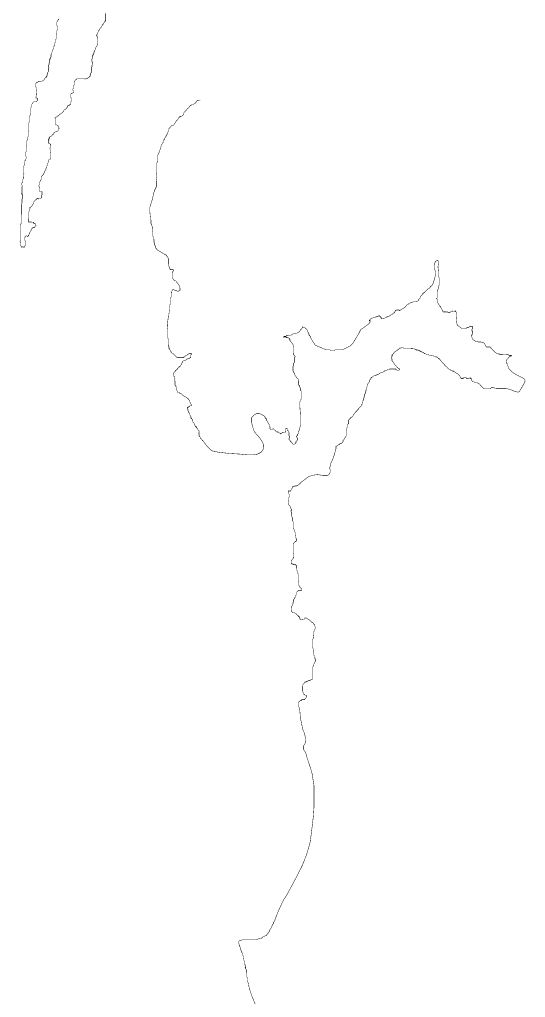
# Model space of a CAD drawing. Header units: metres. Extents: x 319816 to 366074, y 1739234 to 1838803.
# Drawn here: x 338326 to 341565, y 1764293 to 1770558 of the extents above; entities that cross this region are included whole.
import ezdxf

# ---------------------------------------------------------------- set-up
doc = ezdxf.new("R2010")
doc.units = ezdxf.units.M
doc.header["$MEASUREMENT"] = 0
doc.layers.add('HAZARDS LINE', color=1, linetype='Continuous')

msp = doc.modelspace()

# ---------------------------------------------------------------- linework, layer by layer
at = {"layer": 'HAZARDS LINE', "lineweight": 18, "const_width": 3}
for points in [[(338577.8, 1770563.6), (338577.8, 1770559.5), (338573.8, 1770559.6), (338573.7, 1770555.5), (338569.6, 1770551.5), (338569.6, 1770547.4), (338565.5, 1770543.4), (338565.5, 1770539.4), (338565.4, 1770531.3), (338565.4, 1770527.2), (338565.4, 1770523.2), (338565.3, 1770519.1), (338569.4, 1770515.1), (338569.3, 1770511), (338569.3, 1770507), (338569.3, 1770502.9), (338569.2, 1770498.9), (338569.2, 1770494.8), (338565.1, 1770486.8), (338565, 1770482.7), (338565, 1770478.7), (338565, 1770474.6), (338564.9, 1770470.6), (338564.9, 1770466.5), (338560.8, 1770462.5), (338560.8, 1770458.5), (338560.8, 1770454.4), (338560.7, 1770450.4), (338560.7, 1770446.3), (338560.6, 1770438.2), (338560.6, 1770434.2), (338556.5, 1770430.1), (338556.5, 1770426.1), (338556.4, 1770422.1), (338556.4, 1770418), (338556.4, 1770414), (338552.3, 1770409.9), (338552.2, 1770401.8), (338552.2, 1770393.7), (338548.1, 1770393.8), (338548.1, 1770385.7), (338544, 1770381.7), (338543.9, 1770377.6), (338543.9, 1770373.6), (338539.8, 1770365.5), (338539.8, 1770361.5), (338539.7, 1770357.4), (338535.7, 1770357.4), (338535.6, 1770353.4), (338531.5, 1770341.3), (338531.5, 1770337.2), (338527.4, 1770333.2), (338527.4, 1770329.2), (338527.3, 1770325.1), (338527.3, 1770321.1), (338527.3, 1770317), (338527.2, 1770313), (338523.2, 1770313), (338523.1, 1770309), (338523.1, 1770304.9), (338519.1, 1770305), (338519, 1770300.9), (338519, 1770296.9), (338519, 1770292.8), (338518.9, 1770280.7), (338514.8, 1770276.6), (338514.8, 1770272.6), (338514.7, 1770268.6), (338510.6, 1770264.5), (338510.6, 1770260.5), (338510.6, 1770256.4), (338514.6, 1770252.4), (338510.5, 1770248.3), (338510.5, 1770244.3), (338510.4, 1770240.2), (338510.4, 1770236.2), (338510.4, 1770232.2), (338510.3, 1770228.1), (338510.3, 1770224.1), (338506.2, 1770216), (338506.2, 1770211.9), (338506.1, 1770207.9), (338502, 1770203.9), (338502, 1770199.8), (338502, 1770195.8), (338497.9, 1770195.8), (338497.9, 1770191.8), (338497.9, 1770187.7), (338493.8, 1770187.8), (338489.7, 1770183.7), (338485.7, 1770179.7), (338485.6, 1770175.7), (338485.6, 1770171.6), (338481.5, 1770171.7), (338481.5, 1770167.6), (338477.5, 1770167.6), (338473.4, 1770163.6), (338469.3, 1770163.7), (338465.3, 1770163.7), (338453.1, 1770159.7), (338449.1, 1770159.8), (338445, 1770159.8), (338440.9, 1770155.8), (338436.9, 1770155.8), (338432.8, 1770151.8), (338432.8, 1770147.8), (338428.7, 1770147.8), (338428.7, 1770143.8), (338428.7, 1770139.7), (338428.6, 1770135.7), (338428.6, 1770131.6), (338432.6, 1770123.5), (338432.4, 1770107.3), (338436.5, 1770103.2), (338436.3, 1770078.9), (338432.2, 1770074.9), (338432, 1770054.7), (338440.1, 1770054.6), (338440, 1770038.4), (338435.9, 1770034.4), (338431.8, 1770030.4), (338415.6, 1770030.5), (338411.5, 1770026.5), (338411.5, 1770022.4), (338407.5, 1770022.5), (338407.4, 1770018.4), (338403.4, 1770014.4), (338403.3, 1770002.3), (338399.1, 1769994.2), (338398.8, 1769953.7), (338394.7, 1769949.7), (338394.7, 1769945.7), (338390.6, 1769937.6), (338390.3, 1769905.2), (338386.2, 1769897.1), (338385.8, 1769848.6), (338381.7, 1769840.5), (338381.4, 1769808.1), (338377.3, 1769800.1), (338377.3, 1769792), (338373.1, 1769779.9), (338372.9, 1769751.5), (338368.8, 1769743.4), (338368.5, 1769711.1), (338364.4, 1769707), (338364.2, 1769686.8), (338368.2, 1769678.7), (338368.1, 1769666.5), (338364.1, 1769662.5), (338364, 1769654.4), (338359.9, 1769654.5), (338359.8, 1769634.2), (338355.7, 1769630.2), (338355.6, 1769622.1), (338351.5, 1769618.1), (338351.2, 1769573.6), (338355.2, 1769569.5), (338351.1, 1769565.5), (338350.9, 1769541.2), (338346.8, 1769533.1), (338346.7, 1769516.9), (338342.6, 1769512.9), (338338.6, 1769508.9), (338338.5, 1769500.9), (338342.5, 1769496.9), (338342.2, 1769444.9), (338338.2, 1769441), (338342.1, 1769440.9), (338342.1, 1769436.9), (338346.1, 1769436.9), (338346, 1769412.9), (338342, 1769409), (338341.8, 1769381), (338337.7, 1769373), (338337, 1769253.1), (338332.9, 1769245.1), (338332.3, 1769141.2), (338328.3, 1769137.2), (338332.2, 1769129.2), (338332.1, 1769109.2), (338336.1, 1769105.2), (338336.1, 1769101.2), (338360, 1769101), (338360.1, 1769109), (338364.1, 1769109), (338364.3, 1769137), (338360.3, 1769145), (338360.4, 1769165), (338364.4, 1769165), (338364.5, 1769169), (338368.5, 1769172.9), (338372.5, 1769172.9), (338376.4, 1769168.9), (338380.4, 1769168.9), (338380.5, 1769172.9), (338384.5, 1769172.8), (338384.5, 1769176.8), (338388.5, 1769184.8), (338388.6, 1769188.8), (338396.6, 1769200.7), (338396.7, 1769204.7), (338400.7, 1769208.7), (338400.7, 1769212.7), (338404.7, 1769216.7), (338404.7, 1769220.7), (338408.7, 1769220.7), (338408.8, 1769224.6), (338420.8, 1769224.6), (338424.8, 1769228.5), (338424.8, 1769232.5), (338428.8, 1769232.5), (338428.8, 1769236.5), (338432.8, 1769240.5), (338428.9, 1769244.5), (338428.9, 1769248.5), (338424.9, 1769252.5), (338416.9, 1769252.6), (338417, 1769256.6), (338413, 1769256.6), (338413, 1769260.6), (338385, 1769260.8), (338385.4, 1769324.7), (338393.5, 1769348.7), (338393.6, 1769356.7), (338397.6, 1769356.6), (338401.6, 1769360.6), (338405.6, 1769364.6), (338409.7, 1769368.6), (338409.7, 1769372.6), (338417.7, 1769380.5), (338417.8, 1769392.5), (338421.8, 1769392.5), (338421.8, 1769396.5), (338425.8, 1769400.4), (338429.9, 1769404.4), (338433.9, 1769404.4), (338437.9, 1769408.4), (338437.9, 1769412.4), (338441.9, 1769412.3), (338445.9, 1769408.3), (338449.9, 1769412.3), (338461.9, 1769412.2), (338465.9, 1769416.2), (338466, 1769428.2), (338470, 1769432.2), (338470.2, 1769456.1), (338454.2, 1769456.2), (338454.3, 1769476.2), (338450.4, 1769492.2), (338450.4, 1769496.2), (338454.4, 1769500.2), (338454.5, 1769512.2), (338460.1, 1769528.1), (338464.2, 1769532.2), (338464.3, 1769548.3), (338468.4, 1769552.4), (338468.4, 1769556.4), (338472.5, 1769556.4), (338472.5, 1769560.4), (338476.6, 1769564.4), (338480.7, 1769568.5), (338480.7, 1769572.5), (338484.8, 1769576.5), (338488.9, 1769588.6), (338493, 1769592.6), (338493.1, 1769600.7), (338497.1, 1769600.7), (338497.2, 1769608.8), (338501.3, 1769612.8), (338501.3, 1769620.9), (338505.4, 1769624.9), (338505.5, 1769637.1), (338509.6, 1769641.1), (338509.7, 1769649.2), (338513.8, 1769657.2), (338513.8, 1769661.3), (338521.9, 1769661.2), (338521.9, 1769665.3), (338526, 1769665.2), (338526.3, 1769705.7), (338522.3, 1769709.8), (338522.5, 1769730.1), (338518.5, 1769734.1), (338522.5, 1769738.1), (338522.6, 1769746.2), (338526.7, 1769750.3), (338526.7, 1769758.4), (338522.7, 1769758.4), (338518.7, 1769766.5), (338510.6, 1769766.6), (338510.8, 1769782.8), (338514.8, 1769782.7), (338510.8, 1769790.9), (338514.9, 1769790.8), (338514.9, 1769798.9), (338519, 1769798.9), (338519, 1769807), (338523.1, 1769807), (338527.2, 1769811), (338531.2, 1769810.9), (338531.3, 1769815), (338535.3, 1769815), (338535.3, 1769819), (338539.4, 1769819), (338539.4, 1769823), (338543.5, 1769823), (338543.5, 1769831.1), (338547.6, 1769831.1), (338547.6, 1769835.1), (338551.7, 1769835.1), (338555.7, 1769839.1), (338559.8, 1769839.1), (338567.9, 1769843), (338572, 1769843), (338572, 1769847.1), (338576, 1769847), (338576.1, 1769859.2), (338580.2, 1769859.1), (338580.2, 1769863.2), (338576.2, 1769867.3), (338576.3, 1769875.4), (338572.2, 1769875.4), (338572.3, 1769879.4), (338568.2, 1769879.5), (338564.2, 1769883.5), (338560.1, 1769883.6), (338556.1, 1769887.7), (338556.4, 1769924.1), (338552.4, 1769928.2), (338556.5, 1769932.2), (338560.5, 1769932.2), (338568.7, 1769940.2), (338572.8, 1769940.2), (338576.8, 1769944.2), (338580.9, 1769948.2), (338593.1, 1769956.2), (338597.2, 1769960.2), (338601.3, 1769964.2), (338605.4, 1769968.2), (338609.4, 1769972.2), (338609.5, 1769976.3), (338613.6, 1769980.3), (338621.7, 1769984.3), (338629.8, 1769992.3), (338629.9, 1769996.4), (338634, 1770000.4), (338634, 1770004.4), (338638.1, 1770008.4), (338646.2, 1770008.4), (338646.2, 1770012.4), (338650.3, 1770012.4), (338650.3, 1770016.4), (338654.3, 1770016.4), (338654.5, 1770032.6), (338658.5, 1770036.6), (338658.7, 1770056.9), (338654.7, 1770056.9), (338654.9, 1770081.2), (338658.9, 1770085.2), (338663, 1770085.2), (338667.1, 1770089.2), (338671.1, 1770089.1), (338671.2, 1770101.3), (338667.2, 1770105.4), (338667.3, 1770113.5), (338671.3, 1770117.5), (338671.5, 1770133.7), (338675.6, 1770137.7), (338675.7, 1770157.9), (338679.8, 1770161.9), (338679.8, 1770166), (338683.9, 1770170), (338688, 1770174), (338692, 1770174), (338692.1, 1770178), (338748.7, 1770177.6), (338756.9, 1770181.6), (338760.9, 1770181.5), (338765, 1770185.5), (338769.1, 1770189.6), (338773.1, 1770189.5), (338773.2, 1770193.6), (338777.2, 1770193.5), (338777.2, 1770197.6), (338781.3, 1770201.6), (338781.4, 1770213.7), (338785.5, 1770217.8), (338785.8, 1770250.1), (338789.8, 1770254.2), (338789.9, 1770266.3), (338794, 1770270.3), (338794.1, 1770282.5), (338790.1, 1770286.5), (338790.2, 1770294.6), (338786.2, 1770298.7), (338790.2, 1770302.7), (338790.3, 1770306.8), (338794.4, 1770314.9), (338794.5, 1770331), (338798.6, 1770331), (338798.6, 1770339.1), (338802.7, 1770343.1), (338802.8, 1770351.2), (338806.9, 1770355.2), (338806.9, 1770359.3), (338811, 1770363.3), (338811, 1770371.4), (338815.1, 1770375.4), (338815.2, 1770379.5), (338819.2, 1770383.5), (338823.4, 1770391.5), (338823.4, 1770395.6), (338827.5, 1770399.6), (338827.8, 1770436), (338823.8, 1770448.2), (338823.8, 1770452.3), (338819.8, 1770452.3), (338819.9, 1770460.4), (338828, 1770468.4), (338828.1, 1770476.5), (338832.2, 1770480.5), (338832.2, 1770488.6), (338836.3, 1770488.6), (338836.3, 1770492.6), (338840.4, 1770496.7), (338840.4, 1770500.7), (338848.6, 1770508.7), (338852.7, 1770512.7), (338852.7, 1770516.8), (338856.8, 1770520.8), (338856.8, 1770524.9), (338860.9, 1770524.8), (338860.9, 1770528.9), (338865, 1770532.9), (338869.1, 1770541), (338873.2, 1770545), (338873.2, 1770549), (338877.3, 1770549), (338877.7, 1770597.6)], [(339834.4, 1764252), (339814.2, 1764300.8), (339798.1, 1764349.6), (339790.1, 1764386.2), (339786, 1764394.3), (339786, 1764398.4), (339786.1, 1764406.5), (339786.1, 1764418.7), (339782, 1764422.8), (339782.1, 1764426.8), (339782.1, 1764434.9), (339782.1, 1764439), (339782.1, 1764443.1), (339782.1, 1764451.2), (339778.1, 1764455.3), (339778.1, 1764463.4), (339778.1, 1764467.5), (339778.1, 1764471.5), (339774.1, 1764475.6), (339774.1, 1764479.6), (339774.1, 1764483.7), (339770, 1764483.7), (339774.1, 1764491.8), (339774.1, 1764495.9), (339770.1, 1764500), (339770.1, 1764504), (339766.1, 1764512.2), (339766.1, 1764516.2), (339766.1, 1764520.3), (339766.1, 1764524.4), (339762.1, 1764532.5), (339762.1, 1764536.5), (339762.1, 1764540.6), (339758, 1764540.6), (339758, 1764544.7), (339758, 1764552.8), (339758.1, 1764560.9), (339754, 1764565), (339754, 1764569.1), (339754, 1764573.1), (339750, 1764581.3), (339746, 1764589.4), (339741.9, 1764601.6), (339737.9, 1764617.9), (339733.9, 1764621.9), (339733.9, 1764626), (339729.9, 1764642.3), (339729.9, 1764650.4), (339734, 1764658.5), (339738, 1764658.5), (339754.3, 1764662.5), (339794.9, 1764662.4), (339839.6, 1764662.2), (339843.6, 1764662.2), (339847.7, 1764666.3), (339864, 1764670.3), (339872.1, 1764670.3), (339876.2, 1764674.3), (339880.2, 1764674.3), (339880.2, 1764678.4), (339888.4, 1764682.4), (339896.5, 1764686.5), (339904.6, 1764690.5), (339908.7, 1764690.5), (339908.7, 1764694.5), (339912.8, 1764698.6), (339916.9, 1764702.6), (339916.9, 1764706.7), (339925, 1764714.8), (339929.1, 1764727), (339937.3, 1764739.1), (339941.4, 1764747.3), (339945.5, 1764759.4), (339953.6, 1764767.5), (339953.6, 1764771.6), (339953.6, 1764775.7), (339957.7, 1764779.7), (339961.8, 1764787.8), (339961.8, 1764791.9), (339982.3, 1764844.6), (340006.8, 1764897.4), (340019, 1764921.7), (340035.3, 1764946), (340059.8, 1764990.6), (340104.7, 1765075.8), (340137.4, 1765140.7), (340166.1, 1765213.7), (340186.6, 1765286.8), (340194.9, 1765347.7), (340207.4, 1765453.3), (340211.6, 1765510.1), (340211.8, 1765571.1), (340211.9, 1765615.7), (340212, 1765648.2), (340204, 1765697), (340200, 1765725.4), (340187.9, 1765766.1), (340167.8, 1765827.1), (340159.8, 1765855.5), (340159.8, 1765859.6), (340143.6, 1765884), (340143.6, 1765892.1), (340143.7, 1765904.3), (340151.8, 1765916.5), (340155.9, 1765924.6), (340160, 1765940.8), (340156, 1765957.1), (340152, 1765981.5), (340139.9, 1766010), (340131.9, 1766046.5), (340123.9, 1766091.2), (340120, 1766140), (340111.9, 1766164.4), (340111.9, 1766176.6), (340116, 1766188.7), (340128.2, 1766196.8), (340132.3, 1766196.8), (340132.3, 1766200.9), (340136.4, 1766200.9), (340140.4, 1766200.9), (340144.5, 1766200.8), (340148.6, 1766200.8), (340152.6, 1766200.8), (340152.6, 1766204.9), (340156.7, 1766208.9), (340160.8, 1766213), (340160.8, 1766221.1), (340164.9, 1766221.1), (340164.9, 1766225.2), (340160.8, 1766225.2), (340160.8, 1766229.2), (340156.8, 1766229.2), (340152.7, 1766229.3), (340152.7, 1766233.3), (340148.7, 1766233.3), (340144.6, 1766237.4), (340144.6, 1766241.5), (340140.6, 1766249.6), (340140.6, 1766253.7), (340136.5, 1766257.7), (340136.6, 1766261.8), (340136.6, 1766265.9), (340136.6, 1766269.9), (340136.6, 1766278), (340136.6, 1766282.1), (340140.7, 1766286.2), (340140.7, 1766290.2), (340140.7, 1766294.3), (340140.7, 1766298.3), (340144.8, 1766302.4), (340148.9, 1766306.4), (340153, 1766314.6), (340157, 1766314.5), (340161.1, 1766314.5), (340161.1, 1766318.6), (340165.1, 1766318.6), (340169.2, 1766318.6), (340173.3, 1766322.6), (340177.3, 1766322.6), (340181.4, 1766322.6), (340189.5, 1766326.6), (340197.7, 1766330.7), (340201.7, 1766330.7), (340201.7, 1766334.7), (340201.8, 1766338.8), (340201.8, 1766342.9), (340201.8, 1766346.9), (340201.8, 1766351), (340201.8, 1766355), (340201.8, 1766359.1), (340201.8, 1766363.2), (340201.8, 1766367.2), (340201.8, 1766371.3), (340201.9, 1766375.3), (340201.9, 1766379.4), (340201.9, 1766383.5), (340201.9, 1766387.5), (340201.9, 1766391.6), (340201.9, 1766395.7), (340201.9, 1766399.7), (340201.9, 1766403.8), (340202, 1766407.8), (340202, 1766411.9), (340206, 1766411.9), (340206, 1766416), (340206, 1766420), (340210.1, 1766420), (340210.1, 1766428.1), (340218.3, 1766444.4), (340222.4, 1766448.4), (340222.4, 1766452.5), (340222.4, 1766456.5), (340218.3, 1766460.6), (340218.4, 1766464.7), (340218.4, 1766468.7), (340214.3, 1766472.8), (340214.3, 1766480.9), (340210.3, 1766485), (340210.3, 1766501.2), (340206.3, 1766521.6), (340206.4, 1766525.6), (340202.3, 1766533.8), (340202.3, 1766537.8), (340202.3, 1766541.9), (340202.3, 1766545.9), (340202.4, 1766550), (340202.4, 1766554.1), (340202.4, 1766558.1), (340202.4, 1766562.2), (340202.4, 1766566.3), (340202.4, 1766570.3), (340202.4, 1766574.4), (340202.4, 1766578.4), (340202.5, 1766582.5), (340206.5, 1766594.7), (340210.7, 1766619), (340210.7, 1766635.3), (340210.7, 1766639.3), (340214.8, 1766639.3), (340214.8, 1766647.5), (340214.8, 1766651.5), (340218.9, 1766655.6), (340218.9, 1766659.6), (340218.9, 1766663.7), (340218.9, 1766667.8), (340214.9, 1766675.9), (340214.9, 1766680), (340214.9, 1766684), (340210.9, 1766684), (340210.9, 1766688.1), (340206.8, 1766692.2), (340202.8, 1766696.2), (340198.7, 1766696.2), (340190.6, 1766704.4), (340186.6, 1766708.5), (340174.4, 1766716.6), (340162.2, 1766724.8), (340158.2, 1766724.8), (340154.1, 1766724.8), (340154.1, 1766720.7), (340150, 1766716.7), (340146, 1766716.7), (340141.9, 1766716.7), (340137.8, 1766712.7), (340133.8, 1766712.7), (340129.7, 1766712.7), (340125.7, 1766712.7), (340125.7, 1766716.8), (340121.6, 1766716.8), (340121.6, 1766720.8), (340117.6, 1766724.9), (340117.6, 1766733), (340113.5, 1766733), (340113.5, 1766737.1), (340109.5, 1766737.1), (340105.4, 1766741.2), (340101.4, 1766745.3), (340097.3, 1766749.3), (340097.3, 1766753.4), (340085.2, 1766757.5), (340077.1, 1766757.5), (340069, 1766765.7), (340064.9, 1766777.9), (340064.9, 1766786), (340069, 1766798.2), (340077.2, 1766814.4), (340077.2, 1766818.5), (340077.2, 1766822.5), (340081.3, 1766826.6), (340081.3, 1766830.6), (340081.3, 1766834.7), (340081.3, 1766838.7), (340081.4, 1766842.8), (340085.4, 1766846.9), (340085.4, 1766850.9), (340089.5, 1766855), (340093.6, 1766859), (340093.6, 1766863.1), (340093.6, 1766867.1), (340097.7, 1766871.2), (340097.7, 1766875.3), (340097.7, 1766879.3), (340101.8, 1766883.4), (340101.8, 1766887.4), (340101.8, 1766891.5), (340105.9, 1766895.5), (340114, 1766899.6), (340118.1, 1766899.6), (340122.1, 1766899.6), (340126.2, 1766899.6), (340130.3, 1766899.5), (340134.3, 1766903.6), (340134.3, 1766907.7), (340134.3, 1766911.7), (340130.3, 1766915.8), (340126.2, 1766915.8), (340122.2, 1766919.9), (340122.2, 1766923.9), (340118.1, 1766928), (340118.2, 1766932.1), (340114.1, 1766932.1), (340114.1, 1766940.2), (340114.1, 1766944.3), (340114.1, 1766948.3), (340114.2, 1766952.4), (340114.2, 1766956.5), (340110.1, 1766960.5), (340110.1, 1766964.6), (340110.1, 1766968.6), (340110.2, 1766972.7), (340110.2, 1766976.8), (340110.2, 1766980.8), (340110.2, 1766984.9), (340110.2, 1766989), (340110.2, 1767001.1), (340110.2, 1767005.2), (340110.3, 1767009.3), (340106.2, 1767009.3), (340106.2, 1767021.5), (340102.2, 1767029.6), (340102.2, 1767037.7), (340098.2, 1767045.9), (340098.2, 1767049.9), (340098.2, 1767058), (340098.2, 1767062.1), (340094.2, 1767062.1), (340094.2, 1767066.2), (340090.1, 1767066.2), (340086.1, 1767066.2), (340082, 1767066.2), (340077.9, 1767066.2), (340077.9, 1767070.3), (340073.9, 1767070.3), (340069.8, 1767070.3), (340069.8, 1767074.4), (340065.8, 1767074.4), (340065.8, 1767078.4), (340065.8, 1767082.5), (340065.8, 1767086.6), (340065.8, 1767090.6), (340065.8, 1767094.7), (340069.9, 1767094.7), (340074, 1767102.8), (340078, 1767102.8), (340078, 1767106.8), (340078.1, 1767110.9), (340082.1, 1767110.9), (340082.1, 1767115), (340082.1, 1767119), (340082.2, 1767123.1), (340082.2, 1767127.1), (340082.2, 1767131.2), (340082.2, 1767135.3), (340078.1, 1767135.3), (340078.2, 1767143.4), (340078.2, 1767151.5), (340078.3, 1767180), (340078.3, 1767184), (340078.3, 1767188.1), (340078.3, 1767196.2), (340078.3, 1767200.3), (340082.4, 1767204.3), (340086.5, 1767208.4), (340090.5, 1767212.4), (340094.6, 1767212.4), (340094.6, 1767216.5), (340098.7, 1767216.5), (340098.7, 1767220.5), (340098.7, 1767224.6), (340098.7, 1767228.6), (340098.7, 1767232.7), (340094.7, 1767236.8), (340094.7, 1767240.8), (340094.7, 1767249), (340094.7, 1767253), (340090.7, 1767257.1), (340090.7, 1767261.2), (340090.7, 1767265.2), (340090.7, 1767273.3), (340086.7, 1767277.4), (340086.7, 1767281.5), (340086.7, 1767285.5), (340082.6, 1767293.7), (340078.6, 1767301.8), (340078.6, 1767305.9), (340078.6, 1767309.9), (340078.6, 1767314), (340078.6, 1767318.1), (340078.7, 1767322.1), (340078.7, 1767326.2), (340078.7, 1767338.4), (340074.7, 1767346.5), (340074.7, 1767354.6), (340074.7, 1767358.7), (340074.7, 1767362.8), (340074.7, 1767366.8), (340070.7, 1767370.9), (340066.7, 1767387.2), (340066.7, 1767391.2), (340066.7, 1767395.3), (340066.7, 1767403.4), (340062.7, 1767407.5), (340062.7, 1767411.5), (340066.7, 1767411.5), (340066.7, 1767415.6), (340066.8, 1767419.6), (340066.8, 1767423.7), (340062.7, 1767423.7), (340062.7, 1767427.8), (340062.7, 1767431.8), (340058.7, 1767435.9), (340058.7, 1767440), (340054.6, 1767444.1), (340050.6, 1767448.1), (340050.6, 1767452.2), (340046.6, 1767456.3), (340046.6, 1767460.3), (340046.6, 1767464.4), (340046.6, 1767468.4), (340050.7, 1767476.6), (340050.7, 1767480.6), (340050.7, 1767484.7), (340050.7, 1767492.8), (340050.7, 1767496.9), (340054.8, 1767505), (340054.8, 1767509), (340054.8, 1767513.1), (340050.8, 1767517.2), (340050.8, 1767525.3), (340050.8, 1767529.4), (340046.8, 1767533.4), (340046.8, 1767537.5), (340050.8, 1767537.5), (340054.9, 1767537.5), (340059, 1767537.5), (340063, 1767537.5), (340063, 1767541.5), (340067.1, 1767545.6), (340067.1, 1767549.6), (340067.1, 1767553.7), (340071.2, 1767553.7), (340071.2, 1767557.7), (340071.2, 1767561.8), (340075.3, 1767561.8), (340075.3, 1767565.9), (340079.4, 1767565.8), (340083.4, 1767565.8), (340087.5, 1767569.9), (340091.6, 1767569.9), (340095.6, 1767569.9), (340099.7, 1767569.8), (340103.7, 1767573.9), (340107.8, 1767573.9), (340111.9, 1767577.9), (340115.9, 1767577.9), (340116, 1767582), (340120, 1767586), (340124.1, 1767586), (340124.1, 1767590.1), (340156.7, 1767614.4), (340172.9, 1767626.5), (340181.1, 1767630.5), (340201.4, 1767638.6), (340233.9, 1767642.6), (340266.4, 1767638.4), (340290.7, 1767638.4), (340298.9, 1767638.3), (340307, 1767642.4), (340311.1, 1767650.5), (340315.2, 1767658.6), (340315.2, 1767674.8), (340311.2, 1767683), (340315.3, 1767695.1), (340319.4, 1767715.4), (340327.6, 1767731.7), (340339.8, 1767764.1), (340352.2, 1767808.8), (340352.2, 1767816.9), (340352.2, 1767821), (340352.2, 1767825), (340356.3, 1767825), (340360.3, 1767829.1), (340372.5, 1767837.2), (340376.6, 1767837.1), (340376.6, 1767841.2), (340380.7, 1767841.2), (340384.7, 1767841.2), (340388.8, 1767845.2), (340392.9, 1767849.3), (340397, 1767853.3), (340397, 1767857.4), (340397, 1767861.5), (340401, 1767861.4), (340401, 1767865.5), (340405.1, 1767869.6), (340405.1, 1767873.6), (340409.2, 1767873.6), (340409.2, 1767877.7), (340413.3, 1767881.7), (340413.3, 1767885.8), (340417.4, 1767889.8), (340417.4, 1767893.9), (340417.4, 1767898), (340417.4, 1767902), (340417.4, 1767906.1), (340417.4, 1767910.1), (340417.4, 1767914.2), (340417.4, 1767918.3), (340417.5, 1767922.3), (340417.5, 1767926.4), (340421.5, 1767930.4), (340421.6, 1767938.6), (340421.6, 1767942.6), (340425.6, 1767946.7), (340425.7, 1767950.7), (340425.7, 1767954.8), (340425.7, 1767958.9), (340429.8, 1767967), (340429.8, 1767971), (340433.8, 1767971), (340433.9, 1767975.1), (340433.9, 1767979.1), (340433.9, 1767983.2), (340433.9, 1767987.3), (340433.9, 1767991.3), (340438, 1767999.4), (340442, 1767999.4), (340446.1, 1768003.5), (340446.1, 1768007.5), (340450.2, 1768007.5), (340454.3, 1768011.6), (340458.3, 1768015.6), (340462.4, 1768019.7), (340462.4, 1768023.7), (340466.5, 1768027.8), (340470.6, 1768035.9), (340474.7, 1768040), (340474.7, 1768044), (340478.7, 1768044), (340486.9, 1768052.1), (340486.9, 1768056.2), (340490.9, 1768056.2), (340491, 1768060.2), (340495, 1768060.2), (340495, 1768064.3), (340499.1, 1768068.3), (340503.2, 1768072.4), (340507.2, 1768076.4), (340511.3, 1768080.5), (340515.4, 1768084.5), (340515.4, 1768092.6), (340519.5, 1768092.6), (340519.5, 1768096.7), (340519.5, 1768100.8), (340523.6, 1768104.8), (340523.6, 1768108.9), (340523.6, 1768112.9), (340523.6, 1768117), (340527.7, 1768117), (340527.7, 1768121), (340527.7, 1768125.1), (340527.7, 1768129.2), (340531.8, 1768133.2), (340531.8, 1768137.3), (340531.8, 1768141.3), (340535.9, 1768145.4), (340535.9, 1768149.5), (340535.9, 1768153.5), (340535.9, 1768157.6), (340540, 1768161.6), (340540, 1768165.7), (340540, 1768169.8), (340540, 1768173.8), (340544.1, 1768177.9), (340544.1, 1768181.9), (340544.1, 1768186), (340548.2, 1768190), (340548.2, 1768194.1), (340548.2, 1768198.2), (340548.2, 1768202.2), (340552.3, 1768206.3), (340552.3, 1768210.3), (340552.3, 1768214.4), (340552.3, 1768218.5), (340556.4, 1768222.5), (340556.4, 1768226.6), (340560.5, 1768230.6), (340564.6, 1768234.7), (340564.6, 1768238.7), (340564.6, 1768242.8), (340568.6, 1768242.8), (340568.6, 1768246.8), (340568.7, 1768250.9), (340572.7, 1768250.9), (340572.7, 1768255), (340576.8, 1768259), (340576.8, 1768263.1), (340580.9, 1768263.1), (340580.9, 1768267.1), (340585, 1768267.1), (340589, 1768271.2), (340593.1, 1768275.2), (340597.2, 1768275.2), (340601.2, 1768275.2), (340605.3, 1768279.2), (340609.4, 1768279.2), (340613.4, 1768283.3), (340617.5, 1768283.3), (340621.5, 1768283.3), (340625.6, 1768287.3), (340629.7, 1768291.4), (340633.8, 1768291.3), (340637.8, 1768295.4), (340641.9, 1768295.4), (340646, 1768295.4), (340650, 1768299.4), (340654.1, 1768299.4), (340658.2, 1768303.5), (340662.2, 1768303.4), (340662.2, 1768307.5), (340666.3, 1768307.5), (340674.4, 1768311.5), (340678.5, 1768311.5), (340682.6, 1768315.6), (340686.6, 1768315.6), (340690.7, 1768315.6), (340694.8, 1768319.6), (340698.8, 1768319.6), (340702.9, 1768319.6), (340715.1, 1768319.5), (340719.1, 1768319.5), (340723.2, 1768319.5), (340727.2, 1768319.5), (340731.3, 1768319.5), (340735.4, 1768319.5), (340735.4, 1768315.4), (340739.4, 1768315.4), (340739.4, 1768311.4), (340743.5, 1768311.3), (340747.5, 1768311.3), (340751.6, 1768311.3), (340755.7, 1768311.3), (340759.7, 1768315.4), (340759.7, 1768319.4), (340755.7, 1768323.5), (340751.6, 1768323.5), (340747.6, 1768327.6), (340747.6, 1768331.6), (340743.5, 1768331.6), (340739.5, 1768335.7), (340735.4, 1768339.8), (340731.4, 1768343.9), (340727.3, 1768347.9), (340727.3, 1768352), (340723.3, 1768356.1), (340715.2, 1768368.3), (340711.2, 1768372.4), (340711.2, 1768376.4), (340711.2, 1768380.5), (340711.2, 1768384.5), (340707.1, 1768388.6), (340707.1, 1768392.7), (340707.2, 1768396.7), (340711.2, 1768396.7), (340711.2, 1768404.9), (340711.3, 1768408.9), (340715.3, 1768408.9), (340715.3, 1768413), (340719.4, 1768417), (340723.5, 1768421.1), (340723.5, 1768425.1), (340727.5, 1768425.1), (340727.6, 1768429.2), (340731.6, 1768429.2), (340735.7, 1768433.2), (340739.8, 1768437.3), (340743.8, 1768437.3), (340743.8, 1768441.3), (340747.9, 1768441.3), (340752, 1768445.4), (340756, 1768449.4), (340760.1, 1768453.5), (340764.2, 1768453.4), (340768.2, 1768453.4), (340768.3, 1768457.5), (340772.3, 1768457.5), (340776.4, 1768457.5), (340780.4, 1768457.5), (340784.5, 1768457.5), (340784.5, 1768453.4), (340788.5, 1768453.4), (340792.6, 1768453.4), (340796.7, 1768453.4), (340800.7, 1768453.3), (340821, 1768453.3), (340825.1, 1768453.3), (340829.2, 1768453.3), (340833.2, 1768453.3), (340833.2, 1768449.2), (340837.3, 1768449.2), (340841.3, 1768449.2), (340845.4, 1768449.2), (340853.5, 1768449.1), (340857.6, 1768449.1), (340857.6, 1768445.1), (340861.6, 1768445), (340865.7, 1768445), (340865.7, 1768441), (340869.7, 1768441), (340873.8, 1768440.9), (340877.9, 1768440.9), (340881.9, 1768436.9), (340886, 1768436.9), (340890, 1768436.8), (340890, 1768432.8), (340894.1, 1768432.8), (340918.4, 1768420.5), (340918.4, 1768416.5), (340922.5, 1768416.4), (340926.5, 1768416.4), (340930.6, 1768412.4), (340938.7, 1768412.3), (340942.8, 1768412.3), (340946.8, 1768408.2), (340963.1, 1768408.2), (340967.1, 1768404.1), (340971.2, 1768404.1), (340975.2, 1768404.1), (340979.3, 1768404.1), (340979.3, 1768400), (340983.3, 1768400), (340987.4, 1768400), (340991.4, 1768395.9), (340995.5, 1768395.9), (340999.6, 1768395.9), (341003.6, 1768391.8), (341007.7, 1768387.8), (341011.7, 1768387.8), (341011.7, 1768383.7), (341015.8, 1768383.7), (341019.8, 1768379.6), (341019.8, 1768375.5), (341023.9, 1768375.5), (341023.9, 1768371.5), (341027.9, 1768367.4), (341044.1, 1768351.1), (341048.2, 1768343), (341056.3, 1768334.8), (341060.3, 1768334.8), (341064.4, 1768330.7), (341064.4, 1768326.7), (341068.4, 1768322.6), (341072.5, 1768322.6), (341076.5, 1768318.5), (341080.6, 1768318.5), (341084.6, 1768314.4), (341088.7, 1768310.4), (341092.7, 1768310.3), (341096.8, 1768306.3), (341104.9, 1768306.2), (341104.9, 1768302.2), (341109, 1768302.2), (341121.1, 1768294), (341129.2, 1768289.9), (341133.3, 1768285.9), (341137.3, 1768285.8), (341137.3, 1768281.8), (341145.4, 1768273.6), (341149.5, 1768261.4), (341153.5, 1768261.4), (341153.5, 1768257.4), (341157.6, 1768257.4), (341161.6, 1768257.3), (341165.7, 1768257.3), (341165.7, 1768261.4), (341169.8, 1768261.4), (341173.8, 1768265.4), (341177.9, 1768265.4), (341182, 1768265.4), (341186, 1768261.3), (341190.1, 1768261.3), (341190.1, 1768257.3), (341194.1, 1768257.3), (341198.2, 1768257.2), (341206.3, 1768261.3), (341210.4, 1768261.3), (341214.4, 1768261.3), (341214.4, 1768257.2), (341218.5, 1768257.2), (341218.5, 1768253.1), (341222.5, 1768245), (341226.6, 1768240.9), (341226.5, 1768236.8), (341230.6, 1768236.8), (341234.7, 1768236.8), (341246.8, 1768232.7), (341250.9, 1768232.7), (341255, 1768232.7), (341259, 1768228.6), (341263.1, 1768228.6), (341267.1, 1768224.5), (341271.2, 1768224.5), (341271.2, 1768220.5), (341275.2, 1768220.5), (341275.2, 1768216.4), (341279.3, 1768212.3), (341283.3, 1768208.3), (341287.4, 1768204.2), (341295.5, 1768196), (341299.5, 1768192), (341307.6, 1768191.9), (341315.8, 1768191.9), (341323.9, 1768191.9), (341328, 1768191.9), (341332, 1768191.9), (341336.1, 1768191.9), (341344.2, 1768195.9), (341348.3, 1768199.9), (341352.3, 1768199.9), (341356.4, 1768199.9), (341376.7, 1768195.8), (341421.4, 1768195.7), (341437.6, 1768195.6), (341470.1, 1768187.4), (341498.5, 1768175.1), (341518.8, 1768171), (341526.9, 1768175.1), (341559.6, 1768231.8), (341563.7, 1768244), (341559.6, 1768252.1), (341551.5, 1768260.3), (341527.2, 1768272.5), (341502.9, 1768284.8), (341478.5, 1768301.1), (341458.3, 1768321.5), (341454.2, 1768329.6), (341454.3, 1768337.7), (341450.2, 1768341.8), (341450.2, 1768345.9), (341450.2, 1768349.9), (341450.3, 1768354), (341446.2, 1768354), (341446.2, 1768358.1), (341442.1, 1768358.1), (341442.2, 1768362.2), (341442.2, 1768366.2), (341442.2, 1768370.3), (341442.2, 1768374.3), (341446.2, 1768374.3), (341446.3, 1768378.4), (341446.3, 1768382.5), (341450.3, 1768382.4), (341450.3, 1768386.5), (341454.4, 1768386.5), (341454.4, 1768390.6), (341458.5, 1768390.5), (341458.5, 1768394.6), (341462.6, 1768398.7), (341466.6, 1768398.6), (341470.7, 1768402.7), (341474.8, 1768402.7), (341474.8, 1768406.7), (341470.7, 1768406.8), (341462.6, 1768406.8), (341458.5, 1768406.8), (341454.5, 1768410.9), (341450.4, 1768410.9), (341446.4, 1768410.9), (341446.4, 1768414.9), (341442.3, 1768415), (341438.2, 1768415), (341434.2, 1768415), (341430.1, 1768415), (341426.1, 1768415), (341422, 1768415), (341417.9, 1768411), (341401.7, 1768411), (341401.7, 1768415.1), (341393.6, 1768415.1), (341385.5, 1768419.2), (341381.4, 1768419.2), (341377.3, 1768423.3), (341373.3, 1768423.3), (341369.2, 1768427.4), (341365.2, 1768431.4), (341361.1, 1768435.5), (341357.1, 1768439.6), (341349, 1768447.7), (341344.9, 1768451.8), (341344.9, 1768455.9), (341340.9, 1768459.9), (341316.5, 1768460), (341312.5, 1768464.1), (341308.4, 1768472.2), (341304.4, 1768480.3), (341296.3, 1768488.5), (341280.1, 1768492.6), (341263.8, 1768492.6), (341247.6, 1768496.8), (341239.5, 1768500.8), (341227.3, 1768509), (341219.3, 1768533.4), (341219.3, 1768537.5), (341223.3, 1768537.4), (341227.4, 1768549.6), (341227.5, 1768561.8), (341223.4, 1768561.8), (341223.4, 1768574), (341227.5, 1768578), (341227.6, 1768590.2), (341207.2, 1768590.3), (341203.2, 1768586.2), (341195.1, 1768586.3), (341191, 1768582.2), (341186.9, 1768582.2), (341182.8, 1768578.2), (341158.5, 1768578.2), (341142.3, 1768590.5), (341130.1, 1768598.6), (341126.1, 1768610.8), (341122.1, 1768627.1), (341122.1, 1768639.3), (341126.2, 1768655.5), (341126.3, 1768675.8), (341122.2, 1768679.9), (341122.2, 1768684), (341118.2, 1768688), (341118.2, 1768692.1), (341114.1, 1768692.1), (341114.1, 1768688), (341101.9, 1768688.1), (341097.9, 1768692.2), (341093.8, 1768688.1), (341085.7, 1768688.1), (341085.7, 1768684.1), (341081.6, 1768680), (341073.5, 1768680), (341069.4, 1768684.1), (341053.2, 1768684.2), (341049.1, 1768688.2), (341049.1, 1768684.2), (341041, 1768684.2), (341037, 1768688.3), (341032.9, 1768692.3), (341032.9, 1768696.4), (341028.9, 1768704.5), (341020.8, 1768716.7), (341020.8, 1768720.8), (341016.7, 1768720.8), (341016.8, 1768724.9), (341012.7, 1768729), (341008.7, 1768737.1), (341008.7, 1768741.1), (341004.6, 1768741.2), (341004.6, 1768745.2), (341000.6, 1768749.3), (341000.6, 1768765.5), (340996.6, 1768769.6), (340996.6, 1768773.7), (341000.6, 1768773.7), (341000.8, 1768818.3), (341009, 1768838.6), (341013.1, 1768863), (341013.2, 1768903.6), (341009.2, 1768911.7), (341009.2, 1768936.1), (341005.3, 1768972.7), (341009.4, 1769005.2), (341005.4, 1769013.3), (340997.3, 1769013.3), (340989.1, 1769009.3), (340985, 1768997.1), (340980.9, 1768984.9), (340980.9, 1768968.7), (340988.9, 1768944.3), (340988.9, 1768924), (340984.8, 1768899.6), (340972.5, 1768863.1), (340968.4, 1768859.1), (340968.4, 1768855), (340964.3, 1768850.9), (340960.3, 1768851), (340956.2, 1768846.9), (340956.2, 1768842.8), (340952.1, 1768838.8), (340948, 1768834.7), (340944, 1768834.8), (340939.9, 1768830.7), (340935.8, 1768826.7), (340931.7, 1768822.6), (340923.6, 1768814.5), (340919.5, 1768810.5), (340915.5, 1768810.5), (340915.5, 1768806.4), (340911.4, 1768802.4), (340907.3, 1768802.4), (340907.3, 1768798.3), (340903.2, 1768794.3), (340899.2, 1768790.2), (340895.1, 1768786.2), (340891, 1768782.1), (340891, 1768774), (340882.8, 1768765.9), (340882.8, 1768761.8), (340878.8, 1768761.8), (340878.8, 1768757.8), (340874.7, 1768753.7), (340870.6, 1768753.7), (340866.6, 1768749.7), (340850.3, 1768749.7), (340834.1, 1768745.7), (340830, 1768745.7), (340825.9, 1768741.7), (340817.8, 1768737.6), (340813.7, 1768733.6), (340805.6, 1768729.5), (340801.5, 1768725.5), (340801.5, 1768721.4), (340797.4, 1768721.4), (340793.3, 1768713.3), (340777.1, 1768705.3), (340773, 1768701.2), (340764.9, 1768697.2), (340760.8, 1768693.1), (340756.7, 1768693.1), (340756.8, 1768697.2), (340740.5, 1768697.2), (340736.4, 1768693.2), (340732.4, 1768693.2), (340732.4, 1768689.1), (340728.3, 1768685.1), (340728.3, 1768681), (340724.2, 1768681), (340724.2, 1768677), (340720.1, 1768677), (340716.1, 1768672.9), (340712, 1768668.9), (340707.9, 1768668.9), (340699.8, 1768660.8), (340687.6, 1768656.8), (340683.5, 1768656.8), (340679.5, 1768652.7), (340675.4, 1768652.7), (340671.3, 1768648.7), (340667.3, 1768648.7), (340663.2, 1768644.6), (340659.1, 1768644.7), (340655.1, 1768640.6), (340642.9, 1768640.6), (340642.9, 1768648.8), (340638.8, 1768648.8), (340638.8, 1768652.8), (340634.8, 1768652.9), (340634.8, 1768656.9), (340630.7, 1768656.9), (340630.7, 1768661), (340626.7, 1768661), (340622.6, 1768656.9), (340614.5, 1768657), (340610.4, 1768652.9), (340606.4, 1768652.9), (340598.2, 1768648.9), (340594.2, 1768648.9), (340582, 1768644.9), (340577.9, 1768640.8), (340573.8, 1768640.8), (340573.8, 1768636.8), (340569.8, 1768636.8), (340569.7, 1768632.7), (340565.7, 1768632.7), (340565.7, 1768628.7), (340569.7, 1768628.7), (340569.7, 1768616.5), (340561.6, 1768608.4), (340545.3, 1768596.2), (340529, 1768584.1), (340516.8, 1768576), (340508.6, 1768567.9), (340504.6, 1768559.8), (340496.4, 1768543.6), (340471.9, 1768503), (340459.7, 1768482.7), (340443.4, 1768466.5), (340419, 1768454.4), (340394.6, 1768442.3), (340345.8, 1768442.5), (340341.8, 1768438.4), (340317.4, 1768438.5), (340313.3, 1768442.5), (340284.9, 1768442.6), (340280.9, 1768446.7), (340276.8, 1768446.7), (340276.8, 1768450.8), (340268.7, 1768450.8), (340240.3, 1768463.1), (340220, 1768471.2), (340195.8, 1768507.9), (340195.8, 1768511.9), (340191.7, 1768516), (340191.7, 1768520.1), (340187.7, 1768524.1), (340187.7, 1768528.2), (340183.6, 1768532.3), (340183.7, 1768536.3), (340179.6, 1768536.4), (340179.6, 1768544.5), (340175.6, 1768548.5), (340175.6, 1768552.6), (340171.5, 1768556.7), (340171.5, 1768560.7), (340167.5, 1768568.9), (340163.5, 1768573), (340163.5, 1768577), (340159.4, 1768577), (340159.4, 1768581.1), (340155.4, 1768581.1), (340151.3, 1768585.2), (340143.2, 1768585.2), (340139.1, 1768589.3), (340139.1, 1768585.2), (340135, 1768581.2), (340131, 1768577.1), (340131, 1768573), (340126.9, 1768573.1), (340122.8, 1768569), (340122.8, 1768564.9), (340118.7, 1768560.9), (340114.7, 1768556.8), (340110.6, 1768552.8), (340106.5, 1768552.8), (340102.5, 1768548.8), (340098.4, 1768548.8), (340086.2, 1768544.7), (340078.1, 1768544.8), (340065.9, 1768536.7), (340053.7, 1768536.7), (340041.5, 1768532.7), (340033.4, 1768532.7), (340033.4, 1768528.6), (340021.2, 1768528.7), (340017.1, 1768524.6), (340033.4, 1768524.6), (340033.3, 1768520.5), (340045.5, 1768520.5), (340049.6, 1768516.4), (340053.6, 1768516.4), (340053.6, 1768508.3), (340057.7, 1768508.3), (340057.7, 1768500.1), (340061.7, 1768496.1), (340065.7, 1768492), (340073.8, 1768479.8), (340077.9, 1768475.7), (340077.9, 1768467.6), (340081.9, 1768463.5), (340081.8, 1768410.7), (340085.8, 1768406.6), (340089.9, 1768402.6), (340089.8, 1768394.4), (340085.8, 1768390.4), (340085.7, 1768362), (340081.6, 1768357.9), (340081.6, 1768341.7), (340077.5, 1768337.6), (340077.4, 1768305.1), (340081.5, 1768301), (340081.4, 1768297), (340085.5, 1768292.9), (340085.5, 1768288.8), (340089.5, 1768280.7), (340097.6, 1768268.5), (340097.6, 1768264.4), (340101.7, 1768264.4), (340101.6, 1768260.4), (340105.7, 1768260.4), (340105.7, 1768256.3), (340109.8, 1768256.3), (340109.7, 1768248.2), (340113.8, 1768244.1), (340113.7, 1768215.6), (340117.8, 1768215.6), (340117.7, 1768207.5), (340121.8, 1768203.4), (340121.8, 1768199.4), (340125.8, 1768195.3), (340125.8, 1768179.1), (340129.8, 1768179), (340129.7, 1768126.2), (340125.6, 1768122.2), (340125.6, 1768114.1), (340121.5, 1768110), (340121.4, 1768073.5), (340125.3, 1768016.6), (340125.2, 1767959.7), (340112.8, 1767915.1), (340112.8, 1767906.9), (340104.7, 1767898.8), (340104.6, 1767890.7), (340100.6, 1767890.7), (340100.6, 1767882.6), (340104.6, 1767878.5), (340104.6, 1767862.3), (340100.5, 1767858.2), (340096.4, 1767854.2), (340096.4, 1767846.1), (340092.3, 1767846.1), (340092.3, 1767842), (340088.3, 1767838), (340076.1, 1767838), (340076.1, 1767842.1), (340072, 1767842.1), (340072, 1767846.1), (340068, 1767846.1), (340063.9, 1767850.2), (340063.9, 1767854.3), (340059.9, 1767854.3), (340059.9, 1767858.4), (340051.8, 1767866.5), (340051.8, 1767874.6), (340055.9, 1767878.7), (340055.9, 1767886.8), (340051.9, 1767890.9), (340051.9, 1767911.2), (340047.9, 1767919.3), (340047.9, 1767923.4), (340039.8, 1767923.4), (340039.8, 1767939.6), (340031.7, 1767939.7), (340031.6, 1767919.4), (340027.6, 1767919.4), (340027.6, 1767915.3), (340019.4, 1767915.3), (340011.3, 1767911.3), (340007.2, 1767911.3), (340003.2, 1767907.3), (339999.1, 1767907.3), (339999.1, 1767903.2), (339995, 1767907.3), (339986.9, 1767911.4), (339982.9, 1767915.4), (339974.8, 1767915.5), (339974.8, 1767919.5), (339966.6, 1767919.5), (339966.7, 1767923.6), (339962.6, 1767927.7), (339958.5, 1767927.7), (339958.6, 1767931.8), (339954.5, 1767931.8), (339954.5, 1767935.8), (339946.4, 1767935.9), (339946.4, 1767931.8), (339934.2, 1767931.8), (339930.1, 1767935.9), (339930.2, 1767948.1), (339926.1, 1767952.2), (339926.2, 1767960.3), (339922.1, 1767964.4), (339922.1, 1767968.4), (339918.1, 1767972.5), (339918.1, 1767976.6), (339914, 1767980.6), (339910, 1767988.8), (339910, 1767992.8), (339905.9, 1767992.8), (339906, 1768001), (339901.9, 1768001), (339901.9, 1768005), (339897.9, 1768009.1), (339897.9, 1768013.2), (339893.8, 1768017.2), (339873.6, 1768029.5), (339861.4, 1768033.6), (339845.1, 1768033.6), (339828.9, 1768025.6), (339812.6, 1768009.3), (339812.5, 1767976.9), (339816.5, 1767956.5), (339824.5, 1767932.1), (339828.6, 1767919.9), (339840.7, 1767903.7), (339852.9, 1767891.4), (339869, 1767871.1), (339881.2, 1767850.7), (339889.2, 1767834.5), (339889.2, 1767818.2), (339885.1, 1767802), (339872.9, 1767785.8), (339848.5, 1767773.7), (339828.1, 1767769.7), (339783.5, 1767769.8), (339742.9, 1767774), (339669.8, 1767778.2), (339596.7, 1767786.6), (339580.5, 1767790.7), (339560.2, 1767794.8), (339548, 1767802.9), (339531.8, 1767819.2), (339499.4, 1767860), (339495.4, 1767860), (339495.4, 1767864), (339491.3, 1767868.1), (339491.3, 1767872.2), (339487.3, 1767872.2), (339487.3, 1767876.2), (339483.2, 1767876.2), (339483.3, 1767884.4), (339479.2, 1767884.4), (339479.2, 1767888.4), (339475.2, 1767892.5), (339475.8, 1767923.5), (339471.9, 1767927.6), (339467.9, 1767931.6), (339467.9, 1767935.6), (339463.9, 1767935.6), (339463.9, 1767939.6), (339460, 1767943.6), (339460, 1767947.6), (339456, 1767947.6), (339456, 1767951.6), (339452, 1767951.7), (339452.1, 1767955.7), (339448.1, 1767959.7), (339448.1, 1767963.7), (339444.1, 1767967.7), (339444.2, 1767971.7), (339440.2, 1767975.7), (339436.2, 1767979.7), (339436.2, 1767983.7), (339432.3, 1767991.8), (339432.3, 1767995.8), (339428.3, 1767999.8), (339428.4, 1768003.8), (339424.4, 1768003.8), (339424.4, 1768011.8), (339420.4, 1768011.8), (339420.5, 1768019.8), (339416.5, 1768023.8), (339416.5, 1768031.8), (339412.6, 1768035.9), (339412.6, 1768039.9), (339408.6, 1768039.9), (339408.7, 1768047.9), (339404.7, 1768051.9), (339404.7, 1768059.9), (339400.8, 1768063.9), (339400.8, 1768071.9), (339404.8, 1768071.9), (339404.8, 1768075.9), (339408.8, 1768075.9), (339412.8, 1768079.8), (339416.8, 1768079.8), (339416.9, 1768083.8), (339424.9, 1768083.8), (339424.9, 1768087.8), (339428.9, 1768087.7), (339424.9, 1768091.8), (339421, 1768099.8), (339417, 1768107.8), (339417, 1768111.8), (339413.1, 1768119.8), (339409.1, 1768123.8), (339409.1, 1768127.8), (339405.1, 1768127.9), (339401.2, 1768131.9), (339397.2, 1768135.9), (339381.3, 1768144), (339377.3, 1768148), (339369.3, 1768152.1), (339365.3, 1768156.1), (339365.4, 1768160.1), (339357.4, 1768160.1), (339357.4, 1768164.1), (339349.4, 1768164.2), (339349.4, 1768168.2), (339341.4, 1768168.2), (339337.5, 1768172.2), (339337.5, 1768176.2), (339333.5, 1768180.3), (339333.6, 1768188.3), (339329.6, 1768196.3), (339329.7, 1768208.3), (339325.7, 1768208.3), (339325.7, 1768212.3), (339321.8, 1768216.3), (339321.9, 1768244.3), (339318, 1768248.3), (339318, 1768252.3), (339322, 1768256.3), (339318, 1768260.3), (339318.1, 1768272.3), (339314.1, 1768272.3), (339314.2, 1768284.3), (339310.2, 1768288.4), (339314.2, 1768292.3), (339314.3, 1768296.3), (339318.3, 1768300.3), (339322.3, 1768304.3), (339326.3, 1768308.2), (339326.3, 1768312.2), (339330.3, 1768312.2), (339330.4, 1768316.2), (339334.4, 1768316.2), (339338.4, 1768320.2), (339338.4, 1768324.2), (339342.4, 1768324.1), (339342.4, 1768328.1), (339346.4, 1768332.1), (339350.4, 1768332.1), (339350.5, 1768336.1), (339354.5, 1768336.1), (339358.5, 1768340), (339358.5, 1768344), (339362.5, 1768348), (339362.6, 1768352), (339366.6, 1768356), (339366.6, 1768360), (339370.6, 1768363.9), (339370.7, 1768367.9), (339374.7, 1768371.9), (339382.7, 1768371.9), (339386.7, 1768375.8), (339390.7, 1768375.8), (339394.7, 1768379.8), (339398.7, 1768383.8), (339402.7, 1768383.7), (339410.7, 1768387.7), (339414.7, 1768387.7), (339418.8, 1768391.6), (339422.8, 1768391.6), (339422.9, 1768411.6), (339426.9, 1768411.6), (339426.9, 1768419.6), (339414.9, 1768419.6), (339410.9, 1768415.7), (339406.9, 1768415.7), (339402.9, 1768411.7), (339398.9, 1768411.7), (339398.9, 1768407.7), (339394.9, 1768407.8), (339390.9, 1768403.8), (339386.9, 1768403.8), (339386.8, 1768399.8), (339382.8, 1768395.8), (339378.8, 1768395.9), (339378.8, 1768391.9), (339334.8, 1768392.1), (339330.9, 1768396.2), (339322.9, 1768404.2), (339318.9, 1768408.2), (339311, 1768416.3), (339307, 1768420.3), (339303, 1768420.3), (339299.1, 1768424.3), (339299.1, 1768428.3), (339295.1, 1768428.4), (339295.1, 1768432.4), (339291.1, 1768436.4), (339291.2, 1768440.4), (339287.2, 1768444.4), (339287.2, 1768448.4), (339283.2, 1768448.4), (339283.3, 1768460.4), (339279.3, 1768464.5), (339279.6, 1768512.4), (339275.6, 1768516.4), (339276, 1768576.4), (339272, 1768580.4), (339272.2, 1768600.4), (339280.6, 1768668.3), (339280.6, 1768672.3), (339284.6, 1768676.3), (339284.7, 1768692.3), (339288.7, 1768696.3), (339289, 1768732.2), (339293, 1768736.2), (339293.2, 1768776.2), (339297.3, 1768780.2), (339297.4, 1768808.2), (339301.4, 1768808.1), (339301.5, 1768820.1), (339305.5, 1768824.1), (339305.5, 1768828.1), (339309.5, 1768828.1), (339333.5, 1768819.9), (339341.4, 1768815.9), (339345.5, 1768819.9), (339353.5, 1768823.8), (339353.6, 1768839.8), (339349.7, 1768851.8), (339341.7, 1768863.8), (339325.9, 1768883.9), (339321.9, 1768884), (339317.9, 1768888), (339313.9, 1768888), (339313.9, 1768892), (339306, 1768900.1), (339306.3, 1768944), (339310.3, 1768944), (339310.3, 1768948), (339314.3, 1768948), (339314.3, 1768952), (339310.3, 1768956), (339290.3, 1768956.1), (339290.4, 1768960.1), (339286.4, 1768960.1), (339286.4, 1768964.1), (339282.5, 1768980.2), (339278.6, 1768992.2), (339278.8, 1769028.1), (339270.9, 1769040.2), (339266.9, 1769048.2), (339251, 1769056.3), (339211.2, 1769080.5), (339207.2, 1769084.6), (339203.2, 1769088.6), (339203.2, 1769092.6), (339199.2, 1769092.6), (339199.3, 1769096.6), (339195.3, 1769100.6), (339195.4, 1769108.6), (339191.4, 1769112.6), (339191.5, 1769124.6), (339187.5, 1769128.7), (339187.6, 1769148.6), (339183.6, 1769148.7), (339183.7, 1769164.7), (339179.7, 1769168.7), (339179.9, 1769200.7), (339176, 1769204.7), (339176.1, 1769228.7), (339172.2, 1769244.7), (339168.2, 1769248.7), (339168.4, 1769272.7), (339164.4, 1769276.7), (339164.5, 1769288.7), (339160.7, 1769324.7), (339160.9, 1769356.7), (339177.2, 1769408.6), (339185.5, 1769448.5), (339189.5, 1769456.5), (339189.6, 1769464.5), (339193.6, 1769468.4), (339197.6, 1769476.4), (339197.6, 1769480.4), (339201.7, 1769484.4), (339201.9, 1769520.4), (339205.9, 1769524.3), (339201.1, 1769553.8), (339201.1, 1769562.6), (339205.3, 1769578.7), (339205.8, 1769639.5), (339209.9, 1769651.6), (339210.2, 1769688), (339214.3, 1769692), (339214.4, 1769700.1), (339218.5, 1769704.1), (339222.6, 1769712.2), (339222.7, 1769720.3), (339226.7, 1769724.3), (339226.8, 1769732.4), (339230.8, 1769732.4), (339230.9, 1769744.5), (339235, 1769748.5), (339235.1, 1769756.6), (339239.2, 1769760.6), (339239.2, 1769764.7), (339243.3, 1769768.7), (339247.4, 1769772.7), (339247.4, 1769780.8), (339251.5, 1769784.8), (339251.5, 1769788.9), (339255.6, 1769792.9), (339255.7, 1769796.9), (339259.8, 1769805), (339263.9, 1769809), (339263.9, 1769813.1), (339268, 1769817.1), (339268, 1769821.1), (339272, 1769821.1), (339272.1, 1769825.1), (339276.2, 1769833.2), (339276.2, 1769837.3), (339280.3, 1769841.3), (339280.4, 1769857.5), (339284.5, 1769857.4), (339284.5, 1769861.5), (339292.7, 1769869.5), (339296.8, 1769873.5), (339296.8, 1769877.6), (339300.8, 1769877.5), (339304.9, 1769881.6), (339313, 1769881.5), (339317.1, 1769889.6), (339321.2, 1769893.6), (339325.3, 1769897.6), (339325.3, 1769901.6), (339329.4, 1769905.6), (339329.4, 1769909.7), (339333.5, 1769909.7), (339333.5, 1769913.7), (339337.6, 1769913.7), (339337.6, 1769917.7), (339341.7, 1769921.7), (339341.7, 1769925.8), (339345.8, 1769929.8), (339349.9, 1769933.8), (339353.9, 1769933.8), (339354, 1769937.8), (339358, 1769937.8), (339370.2, 1769941.7), (339370.2, 1769945.8), (339374.3, 1769945.8), (339374.3, 1769949.8), (339378.3, 1769949.8), (339378.4, 1769961.9), (339382.5, 1769965.9), (339386.6, 1769970), (339394.8, 1769978), (339394.8, 1769982), (339411.1, 1769994), (339415.2, 1770002.1), (339419.3, 1770006.1), (339423.3, 1770006.1), (339427.4, 1770010.1), (339431.5, 1770014.1), (339439.6, 1770014.1), (339443.7, 1770018.1), (339451.8, 1770022), (339455.9, 1770026.1), (339455.9, 1770030.1), (339460, 1770034.1), (339464.1, 1770038.1), (339468.1, 1770038.1), (339472.2, 1770042.1), (339484.3, 1770042)]]:
    msp.add_lwpolyline(points, dxfattribs=at)
msp.add_lwpolyline([(340013, 1768524.6), (340017.1, 1768524.6)], close=True, dxfattribs=at)

doc.saveas('drawing.dxf')
